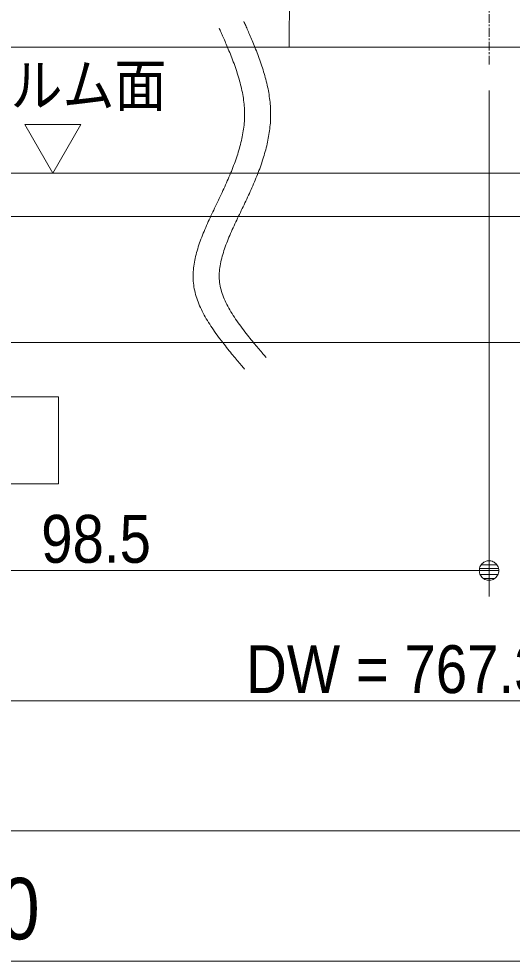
# Model space of a CAD drawing. Units: millimetres, scale not verified. Extents: x -4547 to 4547, y -2284 to 2284.
# Drawn here: x -2355 to -2071, y 742 to 1284 of the extents above; entities that cross this region are included whole.
import ezdxf
from ezdxf.enums import TextEntityAlignment as Align

# ---------------------------------------------------------------- set-up
doc = ezdxf.new("R2010")
doc.units = ezdxf.units.MM
doc.header["$LTSCALE"] = 20
for name, pattern in [('CHAIN1', [8, 5, -1, 1, -1]), ('CHAIN2', [12, 9, -1, 1, -1]), ('DOUBLE_CHAIN1', [8.8, 5, -1, 0.6, -0.6, 0.6, -1])]:
    doc.linetypes.add(name, pattern=pattern)
for name, color, linetype, lineweight in [('0-0_3一般', 7, 'Continuous', 9), ('0-2_0', 7, 'Continuous', 9), ('0-3_2寸法-3', 7, 'Continuous', 9), ('0-4_2寸法-1', 7, 'Continuous', 9)]:
    doc.layers.add(name, color=color, linetype=linetype, lineweight=lineweight)
doc.styles.add('ＭＳ ゴシック', font='')
doc.styles.add('ＭＳ Ｐゴシック', font='')
doc.styles.get('ＭＳ ゴシック').set_extended_font_data('MS Gothic')
doc.styles.get('ＭＳ Ｐゴシック').set_extended_font_data('MS PGothic')

# ---------------------------------------------------------------- blocks, each defined once
blk = doc.blocks.new('グループ-77')
at = {"layer": '0-0_3一般', "linetype": 'CHAIN1'}
for p, q in [((-14869.5, 32345.9), (-14869.5, 31251)), ((-14869.5, 30569), (-14869.5, 31251)), ((-15210.5, 30910), (-14528.5, 30910)), ((-14869.5, 25160), (-14869.5, 30560))]:
    blk.add_line(p, q, dxfattribs=at)
at = {"layer": '0-0_3一般', "linetype": 'DOUBLE_CHAIN1'}
blk.add_line((-14863.7, 32160), (-14874.7, 32160), dxfattribs=at)
at = {"layer": '0-0_3一般'}
for p, q in [((-15464.8, 31485), (-15607, 31485)), ((-14274.2, 31485), (-14132, 31485)), ((-15607, 31360), (-15469.5, 31360)), ((-15469.5, 31410), (-15469.5, 31360)), ((-15319.5, 31410), (-15319.5, 31306.9)), ((-14419.5, 31306.9), (-14419.5, 31410)), ((-14269.5, 31360), (-14269.5, 31410)), ((-14132, 31360), (-14269.5, 31360)), ((-15469.5, 31235), (-15607, 31235)), ((-15469.5, 31235), (-15469.5, 31110)), ((-14269.5, 31235), (-14289.5, 31235)), ((-14269.5, 31235), (-14132, 31235)), ((-14269.5, 31110), (-14269.5, 31235)), ((-15869.5, 31159.9), (-15869.5, 26280)), ((-13869.5, 31160.1), (-13869.5, 26280)), ((-15607, 31110), (-15469.5, 31110)), ((-14132, 31110), (-14269.5, 31110)), ((-15609.5, 30980), (-15465.4, 30980)), ((-15469.5, 30985), (-15607, 30985)), ((-15469.5, 30985), (-15469.5, 30980)), ((-14269.5, 30985), (-14289.5, 30985)), ((-14129.5, 30980), (-14273.6, 30980)), ((-14269.5, 30985), (-14132, 30985)), ((-14269.5, 30980), (-14269.5, 30985)), ((-15607, 30860), (-15469.5, 30860)), ((-15469.5, 30860), (-15449.5, 30860)), ((-14132, 30860), (-14269.5, 30860)), ((-15609.5, 30730), (-15469.5, 30730)), ((-15469.5, 30735), (-15607, 30735)), ((-15469.5, 30735), (-15469.5, 30730)), ((-14269.5, 30735), (-14289.5, 30735)), ((-14269.5, 30730), (-14269.5, 30735)), ((-14269.5, 30735), (-14132, 30735)), ((-14129.5, 30730), (-14269.5, 30730)), ((-15607, 30610), (-15469.5, 30610)), ((-14132, 30610), (-14269.5, 30610)), ((-15609.5, 30480), (-15469.5, 30480)), ((-15469.5, 30485), (-15607, 30485)), ((-15469.5, 30485), (-15469.5, 30480)), ((-14269.5, 30485), (-14289.5, 30485)), ((-14269.5, 30480), (-14269.5, 30485)), ((-14269.5, 30485), (-14132, 30485)), ((-14129.5, 30480), (-14269.5, 30480)), ((-15319.5, 30462.8), (-15319.5, 30360)), ((-14969.5, 30360), (-14969.5, 30369.2)), ((-14769.5, 30369.2), (-14769.5, 30360)), ((-14419.5, 30360), (-14419.5, 30462.8)), ((-15607, 30360), (-15469.5, 30360)), ((-15449.5, 30360), (-15319.5, 30360)), ((-14969.5, 30360), (-14769.5, 30360)), ((-14419.5, 30360), (-14289.5, 30360)), ((-14132, 30360), (-14269.5, 30360)), ((-15469.5, 30235), (-15607, 30235)), ((-15469.5, 30235), (-15469.5, 30110)), ((-14269.5, 30235), (-14289.5, 30235)), ((-14269.5, 30235), (-14132, 30235)), ((-14269.5, 30110), (-14269.5, 30235)), ((-15607, 30110), (-15469.5, 30110)), ((-14132, 30110), (-14269.5, 30110)), ((-15469.5, 29985), (-15607, 29985)), ((-15469.5, 29985), (-15469.5, 29860)), ((-14269.5, 29985), (-14289.5, 29985)), ((-14269.5, 29985), (-14132, 29985)), ((-14269.5, 29860), (-14269.5, 29985)), ((-15607, 29860), (-14132, 29860)), ((-15044.5, 29660), (-15569.5, 29660)), ((-14169.5, 29660), (-14694.5, 29660)), ((-15669.5, 29560), (-15669.5, 28320)), ((-14944.5, 28320), (-14944.5, 29560)), ((-14794.5, 28320), (-14794.5, 29560)), ((-14069.5, 28320), (-14069.5, 29560)), ((-15569.5, 28220), (-15044.5, 28220)), ((-14694.5, 28220), (-14169.5, 28220)), ((-16969.5, 26260), (-16969.5, 25910)), ((-16600.1, 26280), (-16447.8, 26280)), ((-16600.1, 26280), (-16600.1, 26260)), ((-16447.8, 26280), (-16447.8, 26260)), ((-16447.8, 26280), (-16309.5, 26280)), ((-16309.5, 26280), (-16309.5, 26260)), ((-16131, 26280), (-16131, 26260)), ((-16131, 26280), (-15958, 26280)), ((-15958, 26280), (-15951.1, 26280)), ((-15951.1, 26280), (-15895.7, 26280)), ((-15895.7, 26280), (-15895.7, 26260)), ((-15743.5, 26280), (-15501.3, 26280)), ((-15501.3, 26280), (-15446, 26280)), ((-15446, 26280), (-15268.7, 26280)), ((-15268.7, 26280), (-15093.1, 26280)), ((-15268.7, 26280), (-15268.7, 26260)), ((-15093.1, 26280), (-15093.1, 26260)), ((-14924.2, 26280), (-14924.2, 26260)), ((-14924.2, 26280), (-14629.3, 26280)), ((-14629.3, 26280), (-14629.3, 26260)), ((-14629.3, 26280), (-14513.1, 26280)), ((-14513.1, 26280), (-14513.1, 26260)), ((-14513.1, 26280), (-14388.5, 26280)), ((-14388.5, 26280), (-14239.2, 26280)), ((-14239.2, 26280), (-14239.2, 26260)), ((-14239.2, 26280), (-14204.6, 26280)), ((-14204.6, 26280), (-14204.6, 26260)), ((-14052.4, 26280), (-13955.5, 26280)), ((-13955.5, 26280), (-13927.9, 26280)), ((-13927.9, 26280), (-13927.9, 26260)), ((-13735.6, 26280), (-13735.6, 26260)), ((-13735.6, 26280), (-13611.1, 26280)), ((-13611.1, 26280), (-13140.6, 26280)), ((-13140.6, 26280), (-13140.6, 26260)), ((-17163.4, 26061.7), (-17169.5, 25410)), ((-12575.6, 26061.7), (-12569.5, 25410)), ((-15069.5, 25930), (-15069.5, 25810)), ((-14944.5, 25810), (-14944.5, 25930)), ((-14794.5, 25930), (-14794.5, 25810)), ((-14669.5, 25810), (-14669.5, 25930)), ((-16961.7, 25810), (-16961.7, 25883.1)), ((-12777.4, 25883.1), (-12777.4, 25810)), ((-12777.4, 25810), (-16961.7, 25810)), ((-17169.5, 25360), (-17169.5, 25410))]:
    blk.add_line(p, q, dxfattribs=at)
for points in [[(-15088.3, 32134), (-15142.9, 32119.5), (-15197.6, 32101.6), (-15252.3, 32080.5), (-15305.6, 32057.2), (-15356.1, 32032.6), (-15403.8, 32006.8), (-15448.8, 31979.6), (-15491.1, 31951.2), (-15530.6, 31921.6), (-15567.3, 31890.7), (-15601.2, 31858.5), (-15632.4, 31825), (-15660.8, 31790.3), (-15686.5, 31754.3), (-15709.3, 31717.1), (-15729.5, 31678.6), (-15746.8, 31638.8), (-15762.3, 31598.8), (-15776.7, 31559.8), (-15790.1, 31521.6), (-15802.5, 31484.3), (-15813.8, 31447.8), (-15824.2, 31412.3), (-15833.4, 31377.7), (-15841.7, 31343.9), (-15848.9, 31311), (-15855.1, 31279), (-15860.2, 31247.9), (-15864.4, 31217.7), (-15867.5, 31188.4), (-15869.5, 31159.9), (-15869.5, 31159.9)], [(-13869.5, 31160.1), (-13871.6, 31188.5), (-13874.7, 31217.9), (-13878.8, 31248.1), (-13884, 31279.2), (-13890.1, 31311.2), (-13897.4, 31344), (-13905.6, 31377.8), (-13914.9, 31412.5), (-13925.2, 31448), (-13936.5, 31484.4), (-13948.9, 31521.7), (-13962.3, 31559.9), (-13976.7, 31599), (-13992.2, 31639), (-14009.6, 31678.7), (-14029.7, 31717.2), (-14052.6, 31754.5), (-14078.3, 31790.5), (-14106.7, 31825.2), (-14137.9, 31858.6), (-14171.8, 31890.8), (-14208.5, 31921.7), (-14248, 31951.4), (-14290.2, 31979.7), (-14335.2, 32006.9), (-14383, 32032.7), (-14433.5, 32057.3), (-14486.8, 32080.6), (-14541.5, 32101.7), (-14596.2, 32119.5), (-14650.9, 32134.1), (-14705.5, 32145.4), (-14760.2, 32153.5), (-14814.9, 32158.4), (-14869.6, 32160), (-14924.2, 32158.4), (-14978.9, 32153.5), (-15033.6, 32145.4), (-15088.3, 32134)], [(-15469.5, 31360), (-15449.5, 31360), (-15449.5, 31235), (-15469.5, 31235)], [(-14289.5, 31235), (-14289.5, 31360), (-14269.5, 31360)], [(-15469.5, 31110), (-15449.5, 31110), (-15449.5, 30985), (-15469.5, 30985)], [(-14289.5, 30985), (-14289.5, 31110), (-14269.5, 31110)], [(-15449.5, 30860), (-15449.5, 30735), (-15469.5, 30735)], [(-14289.5, 30735), (-14289.5, 30860), (-14269.5, 30860)], [(-15469.5, 30610), (-15449.5, 30610), (-15449.5, 30485), (-15469.5, 30485)], [(-14289.5, 30485), (-14289.5, 30610), (-14269.5, 30610)], [(-15469.5, 30360), (-15449.5, 30360), (-15449.5, 30235), (-15469.5, 30235)], [(-14289.5, 30235), (-14289.5, 30360), (-14269.5, 30360)], [(-15469.5, 30110), (-15449.5, 30110), (-15449.5, 29985), (-15469.5, 29985)], [(-14289.5, 29985), (-14289.5, 30110), (-14269.5, 30110)], [(-16969.5, 26260), (-12769.5, 26260), (-12769.5, 25910)], [(-16309.5, 26280), (-16157.2, 26280), (-16157.2, 26260)], [(-15895.7, 26280), (-15743.5, 26280), (-15743.5, 26260)], [(-15093.1, 26280), (-14961.7, 26280), (-14961.7, 26260)], [(-14204.6, 26280), (-14052.4, 26280), (-14052.4, 26260)], [(-13927.9, 26280), (-13775.6, 26280), (-13775.6, 26260)], [(-15369.5, 25930), (-15369.5, 25860), (-16919.5, 25860)], [(-12819.5, 25860), (-14369.5, 25860), (-14369.5, 25930), (-15369.5, 25930)], [(-17169.5, 25360), (-12569.5, 25360), (-12569.5, 25410)]]:
    blk.add_lwpolyline(points, dxfattribs=at)
for centre, radius in [((-14869.5, 30910), 352.5), ((-14869.5, 30910), 350), ((-14869.5, 30910), 340), ((-14869.5, 30910), 310), ((-14869.5, 27460), 400), ((-14869.5, 27460), 165), ((-14869.5, 27460), 160)]:
    blk.add_circle(centre, radius, dxfattribs=at)
for centre, radius, start, end in [((-14869.5, 31410), 600, 7.18076, 172.81924), ((-14869.5, 31410), 450, 0, 180), ((-15607, 31422.5), 62.5, 90, 270), ((-14869.5, 31410), 600, 172.81924, 180), ((-14869.5, 30910), 600, 14.83511, 165.16489), ((-14869.5, 31410), 600, 0, 7.18076), ((-14132, 31422.5), 62.5, 270, 90), ((-15607, 31172.5), 62.5, 90, 270), ((-14132, 31172.5), 62.5, 270, 90), ((-15607, 30922.5), 62.5, 90, 270), ((-15609.5, 30920), 60, 90, 178.81719), ((-14132, 30922.5), 62.5, 270, 90), ((-14129.5, 30920), 60, 1.18677, 90), ((-15607, 30672.5), 62.5, 90, 270), ((-15609.5, 30670), 60, 90, 178.81851), ((-14132, 30672.5), 62.5, 270, 90), ((-14129.5, 30670), 60, 1.1814, 90), ((-15607, 30422.5), 62.5, 90, 270), ((-15609.5, 30420), 60, 90, 178.81466), ((-15269.5, 30462.8), 50, 48.18969, 180), ((-14869.5, 30910), 550, 228.18969, 259.52432), ((-14869.5, 30910), 550, 280.47568, 311.81031), ((-14469.5, 30462.8), 50, 0, 131.81031), ((-14132, 30422.5), 62.5, 270, 90), ((-14129.5, 30420), 60, 1.1815, 90), ((-14869.5, 30410), 450, 180, 0), ((-15607, 30172.5), 62.5, 90, 270), ((-14132, 30172.5), 62.5, 270, 90), ((-15607, 29922.5), 62.5, 90, 270), ((-14132, 29922.5), 62.5, 270, 90), ((-15569.5, 29560), 100, 90, 180), ((-15044.5, 29560), 100, 0, 90), ((-14694.5, 29560), 100, 90, 180), ((-14169.5, 29560), 100, 0, 90), ((-15569.5, 28320), 100, 180, 270), ((-15044.5, 28320), 100, 270, 0), ((-14694.5, 28320), 100, 180, 270), ((-14169.5, 28320), 100, 270, 0), ((-16963.4, 26060), 200, 90, 179.5), ((-12775.6, 26060), 200, 0.5, 90), ((-16919.5, 25910), 50, 180, 270), ((-12819.5, 25910), 50, 270, 0)]:
    blk.add_arc(centre, radius, start, end, dxfattribs=at)
blk = doc.blocks.new('グループ-81')
at = {"layer": '0-0_3一般'}
for p, q in [((-22329.1, 25360), (-8300, 25360)), ((-8300, 21960), (-22329.1, 21960))]:
    blk.add_line(p, q, dxfattribs=at)
blk = doc.blocks.new('グループ-99')
at = {"layer": '0-0_3一般', "linetype": 'CHAIN2'}
for points in [[(-17691.8, 25655.1), (-17686.8, 25643.8), (-17681.6, 25631.9), (-17676.1, 25619.7), (-17670.5, 25606.9), (-17664.7, 25593.6), (-17658.6, 25579.8), (-17652.3, 25565.6), (-17645.8, 25550.8), (-17639.1, 25535.6), (-17632.2, 25519.9), (-17625.1, 25503.7), (-17617.8, 25487), (-17610.4, 25469.8), (-17602.9, 25452.2), (-17595.3, 25434.2), (-17587.6, 25415.7), (-17579.9, 25396.7), (-17572, 25377.3), (-17564, 25357.5), (-17555.9, 25337.2), (-17547.7, 25316.4), (-17539.5, 25295.2), (-17531.1, 25273.6), (-17522.8, 25251.7), (-17514.7, 25229.9), (-17506.8, 25208), (-17499, 25186.1), (-17491.5, 25164.2), (-17484.2, 25142.4), (-17477.1, 25120.5), (-17470.2, 25098.6), (-17463.4, 25076.7), (-17456.9, 25054.9), (-17450.6, 25033), (-17444.4, 25011.1), (-17438.5, 24989.2), (-17432.9, 24967.3), (-17427.6, 24945.4), (-17422.5, 24923.5)], [(-17975.2, 25577.9), (-17970.2, 25566.6), (-17965, 25554.8), (-17959.5, 25542.4), (-17953.9, 25529.6), (-17948, 25516.3), (-17941.9, 25502.5), (-17935.6, 25488.2), (-17929.1, 25473.3), (-17922.4, 25458), (-17915.5, 25442.2), (-17908.3, 25425.9), (-17901, 25409.1), (-17893.5, 25391.9), (-17886, 25374.1), (-17878.3, 25355.8), (-17870.5, 25337), (-17862.6, 25317.8), (-17854.6, 25298), (-17846.5, 25277.7), (-17838.3, 25257), (-17830, 25235.7), (-17821.5, 25214), (-17813.1, 25191.8), (-17804.8, 25169.7), (-17796.7, 25147.5), (-17788.9, 25125.3), (-17781.2, 25103.2), (-17773.8, 25081), (-17766.7, 25058.8), (-17759.7, 25036.7), (-17752.9, 25014.5), (-17746.4, 24992.4), (-17740.1, 24970.2), (-17734, 24948), (-17728.3, 24925.9), (-17722.8, 24903.7), (-17717.7, 24881.6), (-17713, 24859.4), (-17708.5, 24837.3)], [(-17708.5, 24837.3), (-17704.4, 24815.1), (-17700.7, 24793), (-17697.2, 24770.9), (-17694.1, 24748.7), (-17691.3, 24726.6), (-17688.9, 24704.4), (-17686.8, 24682.3), (-17685.2, 24660.2), (-17684, 24638), (-17683.2, 24615.9), (-17682.9, 24593.8), (-17682.9, 24571.6), (-17683.4, 24549.5), (-17684.3, 24527.4), (-17685.7, 24505.3), (-17687.4, 24483.2), (-17689.6, 24461.1), (-17692.1, 24438.9), (-17695, 24416.8), (-17698.2, 24394.7), (-17701.8, 24372.6), (-17705.7, 24350.5), (-17709.9, 24328.3), (-17714.5, 24306.2), (-17719.4, 24284.1), (-17724.6, 24262), (-17730.2, 24239.9), (-17736.1, 24217.7), (-17742.3, 24195.6), (-17748.7, 24173.5), (-17755.4, 24151.4), (-17762.3, 24129.2), (-17769.4, 24107.1), (-17776.8, 24084.9), (-17784.4, 24062.8), (-17792.3, 24040.7), (-17800.4, 24018.5), (-17808.7, 23996.3), (-17817.3, 23974.2)], [(-17422.5, 24923.5), (-17417.8, 24901.6), (-17413.3, 24879.7), (-17409.1, 24857.8), (-17405.3, 24835.9), (-17401.7, 24814), (-17398.4, 24792.1), (-17395.3, 24770.2), (-17392.6, 24748.3), (-17390.2, 24726.4), (-17388.1, 24704.5), (-17386.3, 24682.6), (-17384.9, 24660.7), (-17383.9, 24638.8), (-17383.2, 24616.9), (-17382.9, 24595), (-17382.9, 24573.1), (-17383.3, 24551.2), (-17384.1, 24529.3), (-17385.2, 24507.4), (-17386.6, 24485.5), (-17388.4, 24463.6), (-17390.6, 24441.7), (-17393.1, 24419.8), (-17395.9, 24397.9), (-17399, 24376), (-17402.3, 24354.1), (-17406, 24332.2), (-17410, 24310.4), (-17414.2, 24288.5), (-17418.7, 24266.6), (-17423.6, 24244.8), (-17428.7, 24222.9), (-17434.1, 24201), (-17439.8, 24179.2), (-17445.8, 24157.3), (-17452, 24135.5), (-17458.4, 24113.6), (-17465.1, 24091.8), (-17471.9, 24069.9)], [(-17817.3, 23974.2), (-17826.1, 23952), (-17835, 23929.8), (-17844.1, 23907.7), (-17853.3, 23885.5), (-17862.7, 23863.3), (-17872.2, 23841.1), (-17881.9, 23818.9), (-17891.7, 23796.7), (-17901.6, 23774.5), (-17911.7, 23752.2), (-17922, 23730), (-17932.3, 23707.8), (-17942.7, 23685.5), (-17953.2, 23663.3), (-17963.7, 23641), (-17974.2, 23618.7), (-17984.8, 23596.5), (-17995.4, 23574.2), (-18006, 23551.9), (-18016.7, 23529.6), (-18027.4, 23507.3), (-18038.2, 23485), (-18049, 23462.6), (-18059.6, 23440.3), (-18070.2, 23418), (-18080.6, 23395.7), (-18090.9, 23373.4), (-18101, 23351), (-18111, 23328.7), (-18120.9, 23306.4), (-18130.6, 23284.1), (-18140.2, 23261.8), (-18149.6, 23239.5), (-18158.9, 23217.2), (-18168, 23194.9), (-18176.7, 23172.6), (-18185.2, 23150.4), (-18193.3, 23128.1), (-18201.1, 23105.8)], [(-17471.9, 24069.9), (-17479, 24048), (-17486.3, 24026.2), (-17493.8, 24004.3), (-17501.5, 23982.5), (-17509.4, 23960.6), (-17517.6, 23938.8), (-17525.9, 23916.9), (-17534.5, 23895.1), (-17543.2, 23873.2), (-17552.1, 23851.4), (-17561.1, 23829.5), (-17570.2, 23807.6), (-17579.4, 23785.7), (-17588.8, 23763.9), (-17598.4, 23742), (-17608, 23720.1), (-17617.8, 23698.2), (-17627.7, 23676.3), (-17637.8, 23654.4), (-17648, 23632.5), (-17658.2, 23610.6), (-17668.5, 23588.7), (-17678.8, 23566.7), (-17689.2, 23544.8), (-17699.6, 23522.9), (-17710, 23500.9), (-17720.5, 23478.9), (-17731, 23457), (-17741.5, 23435), (-17752.1, 23413), (-17762.7, 23391), (-17773.3, 23369.1), (-17783.8, 23347.1), (-17794.1, 23325.1), (-17804.3, 23303.1), (-17814.3, 23281.1), (-17824.2, 23259.1), (-17833.9, 23237.2), (-17843.6, 23215.2)], [(-17843.6, 23215.2), (-17853.1, 23193.3), (-17862.4, 23171.3), (-17871.6, 23149.3), (-17880.6, 23127.4), (-17889.2, 23105.5), (-17897.5, 23083.6), (-17905.4, 23061.7), (-17913, 23039.8), (-17920.3, 23018), (-17927.2, 22996.2), (-17933.8, 22974.4), (-17940.1, 22952.6), (-17946, 22930.9), (-17951.5, 22909.2), (-17956.4, 22887.5), (-17960.8, 22865.9), (-17964.5, 22844.3), (-17967.7, 22822.8), (-17970.3, 22801.3), (-17972.3, 22779.8), (-17973.7, 22758.4), (-17974.6, 22737), (-17974.9, 22715.7), (-17974.3, 22694.4), (-17973, 22673.1), (-17970.9, 22651.9), (-17968, 22630.7), (-17964.2, 22609.5), (-17959.7, 22588.3), (-17954.3, 22567.2), (-17948.1, 22546.1), (-17941.2, 22525), (-17933.8, 22503.9), (-17925.7, 22482.8), (-17917.1, 22461.8), (-17907.8, 22440.7), (-17898, 22419.7), (-17887.6, 22398.6), (-17876.7, 22377.5)], [(-18201.1, 23105.8), (-18208.6, 23083.6), (-18215.7, 23061.4), (-18222.6, 23039.2), (-18229.2, 23017), (-18235.4, 22994.8), (-18241.3, 22972.6), (-18246.9, 22950.5), (-18251.9, 22928.3), (-18256.4, 22906.2), (-18260.4, 22884.1), (-18264, 22862.1), (-18267, 22840), (-18269.6, 22818), (-18271.6, 22796), (-18273.2, 22774.1), (-18274.2, 22752.1), (-18274.8, 22730.2), (-18274.8, 22708.3), (-18274.2, 22686.4), (-18272.9, 22664.6), (-18271, 22642.8), (-18268.5, 22621), (-18265.3, 22599.2), (-18261.5, 22577.5), (-18257, 22555.8), (-18251.9, 22534.2), (-18246.2, 22512.6), (-18239.8, 22491), (-18232.8, 22469.4), (-18225.4, 22447.9), (-18217.4, 22426.4), (-18208.9, 22404.9), (-18200, 22383.4), (-18190.6, 22362), (-18180.6, 22340.6), (-18170.2, 22319.2), (-18159.3, 22297.8), (-18147.9, 22276.5), (-18136, 22255.2)], [(-17876.7, 22377.5), (-17865.1, 22356.5), (-17853, 22335.5), (-17840.5, 22314.4), (-17827.6, 22293.4), (-17814.3, 22272.4), (-17800.7, 22251.4), (-17786.8, 22230.4), (-17772.4, 22209.4), (-17757.7, 22188.4), (-17742.7, 22167.4), (-17727.3, 22146.4), (-17711.5, 22125.4), (-17695.8, 22104.8), (-17680.3, 22084.6), (-17665.1, 22065), (-17650.1, 22045.9), (-17635.5, 22027.3), (-17621, 22009.2), (-17606.9, 21991.7), (-17593, 21974.6), (-17579.3, 21958.1), (-17565.9, 21942), (-17552.8, 21926.5), (-17540.1, 21911.4), (-17527.7, 21896.8), (-17515.7, 21882.7), (-17504.1, 21869), (-17492.9, 21855.7), (-17482, 21842.9), (-17471.5, 21830.6), (-17461.5, 21818.7), (-17451.7, 21807.3), (-17442.4, 21796.3), (-17433.5, 21785.8)], [(-18136, 22255.2), (-18123.6, 22233.9), (-18110.9, 22212.6), (-18097.9, 22191.3), (-18084.6, 22170.1), (-18070.9, 22148.8), (-18056.9, 22127.6), (-18042.5, 22106.4), (-18027.9, 22085.2), (-18012.9, 22064.1), (-17997.6, 22042.9), (-17981.9, 22021.8), (-17966, 22000.7), (-17950.2, 21980), (-17934.6, 21959.7), (-17919.3, 21940), (-17904.2, 21920.7), (-17889.3, 21901.9), (-17874.7, 21883.6), (-17860.3, 21865.8), (-17846.2, 21848.4), (-17832.3, 21831.5), (-17818.6, 21815.1), (-17805.2, 21799.2), (-17792.1, 21783.7), (-17779.4, 21768.7), (-17767.1, 21754.2), (-17755.2, 21740.2), (-17743.7, 21726.6), (-17732.6, 21713.5), (-17721.9, 21700.9), (-17711.5, 21688.7), (-17701.6, 21677), (-17692.1, 21665.8), (-17682.9, 21655.1)]]:
    blk.add_lwpolyline(points, dxfattribs=at)
at = {"layer": '0-0_3一般'}
blk.add_lwpolyline([(-23229.1, 23910), (-7390, 23910), (-7390, 23410), (-23229.1, 23410)], close=True, dxfattribs=at)
for name in ['グループ-77', 'グループ-81']:
    blk.add_blockref(name, (0, 0), dxfattribs=at)
blk = doc.blocks.new('グループ-108')
at = {"layer": '0-0_3一般'}
blk.add_blockref('グループ-99', (0, 0), dxfattribs=at)
blk = doc.blocks.new('_Dot')
at = {"layer": '0-2_0'}
for p, q in [((-10, 0), (-20, 0)), ((9.78, 2), (-9.78, 2)), ((7.99, 6), (-7.99, 6)), ((9.16, -3.98), (-9.16, -3.98)), ((6, -7.98), (-6, -7.98))]:
    blk.add_line(p, q, dxfattribs=at)
for points in [[(10, 0), (9.92, 1.25), (9.69, 2.49), (9.3, 3.68), (8.76, 4.82), (8.09, 5.88), (7.29, 6.85), (6.37, 7.71), (5.36, 8.44), (4.26, 9.05), (3.09, 9.51), (1.87, 9.82), (0.63, 9.98), (-0.63, 9.98), (-1.87, 9.82), (-3.09, 9.51), (-4.26, 9.05), (-5.36, 8.44), (-6.37, 7.71), (-7.29, 6.85), (-8.09, 5.88), (-8.76, 4.82), (-9.3, 3.68), (-9.69, 2.49), (-9.92, 1.25), (-10, 0), (0, 0)], [(-10, 0), (-9.92, -1.25), (-9.69, -2.49), (-9.3, -3.68), (-8.76, -4.82), (-8.09, -5.88), (-7.29, -6.85), (-6.37, -7.71), (-5.36, -8.44), (-4.26, -9.05), (-3.09, -9.51), (-1.87, -9.82), (-0.63, -9.98), (0.63, -9.98), (1.87, -9.82), (3.09, -9.51), (4.26, -9.05), (5.36, -8.44), (6.37, -7.71), (7.29, -6.85), (8.09, -5.88), (8.76, -4.82), (9.3, -3.68), (9.69, -2.49), (9.92, -1.25), (10, 0), (0, 0)]]:
    blk.add_lwpolyline(points, close=True, dxfattribs=at)

msp = doc.modelspace()

# ---------------------------------------------------------------- linework, layer by layer
at = {"layer": '0-3_2寸法-3'}
for points in [[(-2335.19, 1195.5), (-2319.07, 1223.41), (-2351.3, 1223.41)], [(-2515.72, 1066.77), (-2331.76, 1066.77), (-2331.76, 1016.77), (-2515.72, 1016.77)]]:
    msp.add_lwpolyline(points, close=True, dxfattribs=at)
at = {"layer": '0-4_2寸法-1'}
for p, q in [((-2084.1, 1243), (-2084.1, 951.77)), ((-2095.36, 966.77), (-2525.32, 966.77)), ((-2586.82, 891.77), (-1686.88, 891.77)), ((-3426.87, 817), (-1646.88, 817)), ((-3456.87, 742), (-1616.88, 742))]:
    msp.add_line(p, q, dxfattribs=at)

# ---------------------------------------------------------------- block references
at = {"layer": '0-0_3一般', "xscale": 0.05, "yscale": 0.05}
msp.add_blockref('グループ-108', (-1340.62, 0), dxfattribs=at)
at = {"layer": '0-4_2寸法-1', "xscale": 0.5627563, "yscale": 0.5627563}
msp.add_blockref('_Dot', (-2084.1, 966.77), dxfattribs=at)

# ---------------------------------------------------------------- texts
at = {"layer": '0-3_2寸法-3', "style": 'ＭＳ ゴシック', "width": 0.9}
msp.add_text('フィルム面', height=24.34, dxfattribs=at).set_placement((-2419.18, 1226.61), align=Align.BOTTOM_LEFT)
at = {"layer": '0-4_2寸法-1', "style": 'ＭＳ Ｐゴシック', "width": 0.9}
for s, height, p in [('98.5', 27.57, (-2341.82, 962.98)), ('DW = 767.3', 27.57, (-2223.88, 887.98)), ('枠外寸法\u3000W = 1190', 35.38, (-2739.29, 743.92))]:
    msp.add_text(s, height=height, dxfattribs=at).set_placement(p, align=Align.BOTTOM_LEFT)

doc.saveas('drawing.dxf')
